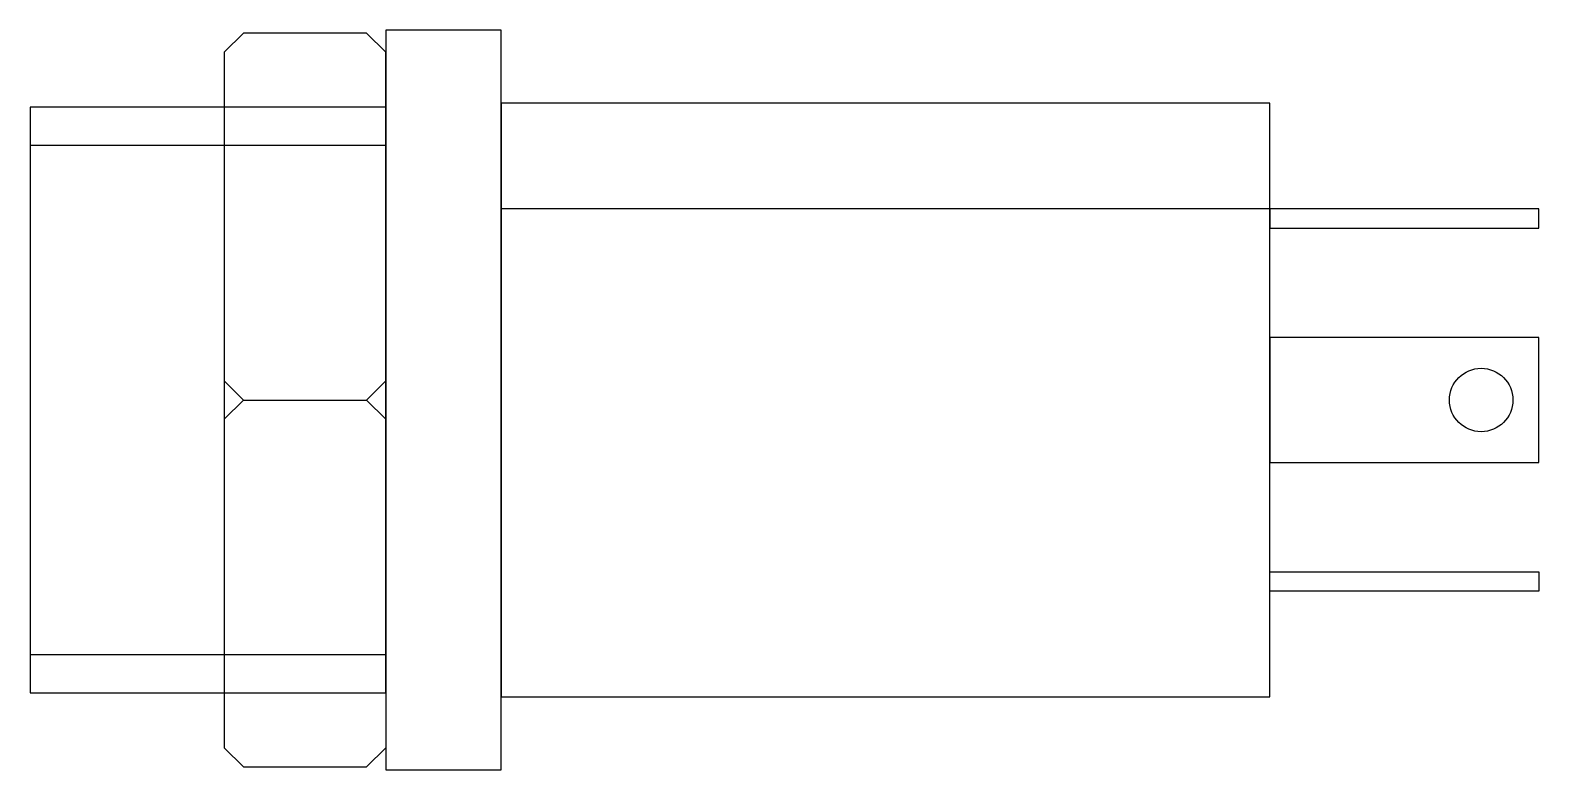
# Model space of a CAD drawing. Header units: inches. Extents: x -0.185 to 0.6, y -0.193 to 0.193.
import ezdxf

# ---------------------------------------------------------------- set-up
doc = ezdxf.new("R2010")
doc.units = ezdxf.units.IN
doc.header["$MEASUREMENT"] = 0
doc.linetypes.add('ACAD_ISO02W100', pattern=[15, 12, -3])
doc.layers.get('0').update_dxf_attribs({"lineweight": 25, "true_color": 0xffffff})

# ---------------------------------------------------------------- blocks, each defined once
blk = doc.blocks.new('3.5mm_aux_4-con_body')
for p, q in [((0.06, 0.1925), (0, 0.1925)), ((0, 0.1925), (0, -0.1925)), ((0.06, -0.1925), (0.06, 0.1925)), ((0, 0.1525), (-0.185, 0.1525)), ((-0.185, 0.1525), (-0.185, -0.1525)), ((0, -0.1525), (0, 0.1525)), ((0.46, 0.1545), (0.06, 0.1545)), ((0.06, 0.1545), (0.06, -0.1545)), ((0.46, -0.1545), (0.46, 0.1545)), ((0.46, 0.0995), (0.06, 0.0995)), ((0.6, 0.0995), (0.46, 0.0995)), ((0.46, 0.0995), (0.46, 0.0895)), ((0.6, 0.0895), (0.6, 0.0995)), ((0.46, 0.0895), (0.6, 0.0895)), ((0.6, 0.0325), (0.46, 0.0325)), ((0.46, 0.0325), (0.46, -0.0325)), ((0.6, -0.0325), (0.6, 0.0325)), ((0.46, -0.0325), (0.6, -0.0325)), ((0.46, -0.0895), (0.6, -0.0895)), ((0.6, -0.0895), (0.6, -0.0995)), ((0.6, -0.0995), (0.46, -0.0995)), ((-0.185, -0.1525), (0, -0.1525)), ((0.06, -0.1545), (0.46, -0.1545)), ((0, -0.1925), (0.06, -0.1925))]:
    blk.add_line(p, q)
at = {"linetype": 'ACAD_ISO02W100'}
for p, q in [((0, 0.1325), (-0.185, 0.1325)), ((-0.185, -0.1325), (0, -0.1325))]:
    blk.add_line(p, q, dxfattribs=at)
blk.add_circle((0.57, 0), 0.0165)
blk = doc.blocks.new('3.5mm_aux_4-con_nut')
for p, q in [((-0.084, 0.181), (-0.074, 0.191)), ((-0.01, 0.191), (-0.074, 0.191)), ((-0.01, 0.191), (0, 0.181)), ((-0.084, 0.181), (-0.084, 0.01)), ((0, 0.01), (0, 0.181)), ((-0.074, 0), (-0.084, 0.01)), ((-0.084, 0.01), (-0.084, -0.01)), ((0, 0.01), (-0.01, 0)), ((0, 0.01), (0, -0.01)), ((-0.074, 0), (-0.084, -0.01)), ((-0.074, 0), (-0.01, 0)), ((-0.01, 0), (0, -0.01)), ((-0.084, -0.01), (-0.084, -0.181)), ((0, -0.01), (0, -0.181)), ((-0.084, -0.181), (-0.074, -0.191)), ((0, -0.181), (-0.01, -0.191)), ((-0.074, -0.191), (-0.01, -0.191))]:
    blk.add_line(p, q)

msp = doc.modelspace()

# ---------------------------------------------------------------- block references
for name in ['3.5mm_aux_4-con_body', '3.5mm_aux_4-con_nut']:
    msp.add_blockref(name, (0, 0))

doc.saveas('drawing.dxf')
